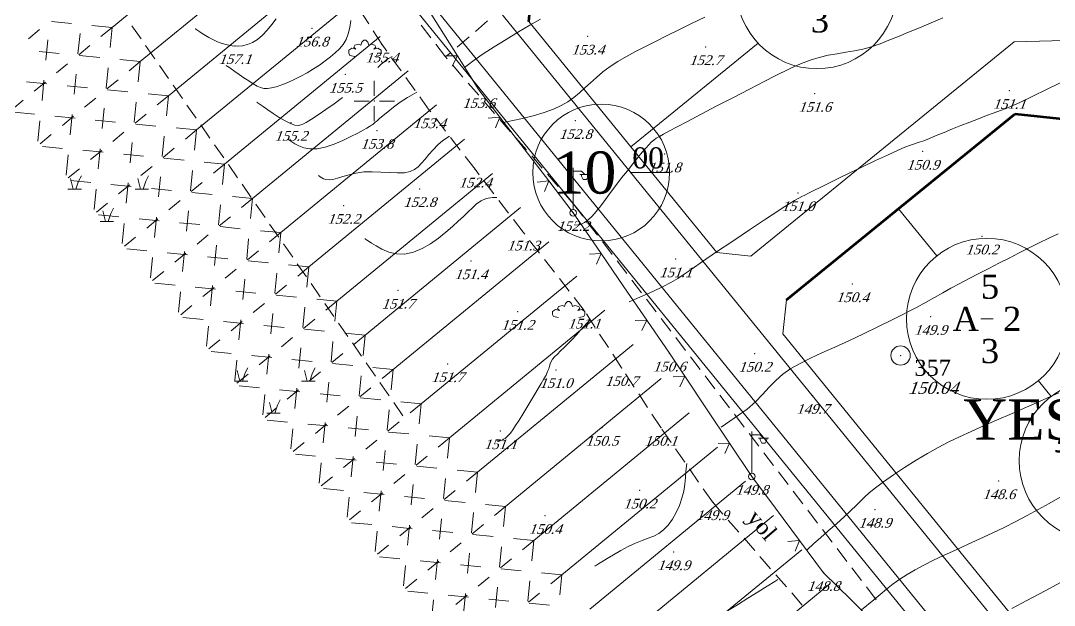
# Model space of a CAD drawing. Header units: millimetres. Extents: x 566284 to 574062, y 4517236 to 4521877.
# Drawn here: x 573543.6 to 573672, y 4518092.2 to 4518164.9 of the extents above; entities that cross this region are included whole.
import ezdxf

# ---------------------------------------------------------------- set-up
doc = ezdxf.new("R2010")
doc.units = ezdxf.units.MM
for name, color, linetype in [('ADAKENARI', 7, 'Continuous'), ('ADAOMURGA', 7, 'Continuous'), ('BPAFTA', 7, 'Continuous'), ('POL', 7, 'Continuous'), ('SINIR1000', 7, 'Continuous'), ('SM_DAIRE', 7, 'Continuous'), ('SM_YAPI', 7, 'Continuous'), ('SM_YGEN', 7, 'Continuous')]:
    doc.layers.add(name, color=color, linetype=linetype)
for name, color, linetype, lineweight in [('CiT', 18, 'Continuous', 0), ('EGRI_10M', 1, 'Continuous', 0), ('EGRI_1M', 18, 'Continuous', 0), ('EGRI_2M', 18, 'Continuous', 0), ('EGRI_5M', 1, 'Continuous', 0), ('EKNOK', 1, 'Continuous', 0), ('GRID', 18, 'Continuous', 0), ('KAD_HATTAM', 1, 'Continuous', 0), ('KAD_NOKTA', 1, 'Continuous', 0), ('KALDIRIM', 18, 'Continuous', 0), ('NADI', 18, 'Continuous', 0), ('NKOT', 1, 'Continuous', 0), ('NOKTA', 18, 'Continuous', 0), ('SEMBOL', 18, 'Continuous', 0), ('YOL', 18, 'Continuous', 0)]:
    doc.layers.add(name, color=color, linetype=linetype, lineweight=lineweight)
doc.styles.get("Standard").update_dxf_attribs({"font": 'TimesNewRoman.ttf'})

# ---------------------------------------------------------------- blocks, each defined once
blk = doc.blocks.new('6')
at = {"layer": 'SEMBOL', "lineweight": 0}
for p, q in [((0, 0.41), (0, 5.59)), ((0, 5.17), (1.03, 5.17)), ((1.03, 5.17), (1.45, 4.76)), ((1.03, 4.76), (0.83, 4.76)), ((0.83, 4.76), (1.45, 4.76)), ((1.03, 4.55), (1.03, 4.76)), ((1.24, 4.14), (1.03, 4.55)), ((1.66, 4.14), (1.24, 4.14)), ((1.45, 4.76), (2.07, 4.76)), ((1.86, 4.55), (1.66, 4.14)), ((2.07, 4.76), (1.86, 4.76)), ((1.86, 4.76), (1.86, 4.55))]:
    blk.add_line(p, q, dxfattribs=at)
blk.add_circle((0, 0), 0.414, dxfattribs=at)
blk = doc.blocks.new('70')
at = {"layer": 'POL', "lineweight": 0}
blk.add_circle((0, 0), 1.2, dxfattribs=at)
blk = doc.blocks.new('47')
at = {"layer": 'SEMBOL', "lineweight": 0}
for p, q in [((-4.33, 0.67), (-4.67, 2)), ((-4, 0.67), (-3.67, 1.67)), ((-3.67, 1.67), (-3.33, 2.33)), ((4, 0.67), (3.67, 2)), ((4.33, 0.67), (4.67, 1.67)), ((4.67, 1.67), (5, 2.33)), ((-5, 0.67), (-3.33, 0.67)), ((3.33, 0.67), (5, 0.67)), ((-0.33, -3.33), (-0.67, -2)), ((0, -3.33), (0.33, -2.33)), ((0.33, -2.33), (0.67, -1.67)), ((-1, -3.33), (0.67, -3.33))]:
    blk.add_line(p, q, dxfattribs=at)
blk = doc.blocks.new('56')
at = {"layer": 'SEMBOL', "lineweight": 0}
for p, q in [((-0.375, 1.25), (-0.125, 1.5)), ((-0.125, 1.5), (0.125, 1.5)), ((0.125, 1.5), (0.375, 1.25)), ((-2, 0.25), (-1.625, 0.5)), ((-2, -0.125), (-2, 0.25)), ((-1.625, 0.5), (-1.125, 0.375)), ((-1.375, 0.625), (-1.25, 0.875)), ((-1.125, 0.375), (-1.375, 0.625)), ((-1.25, 0.875), (-0.75, 1)), ((-0.75, 1), (-0.5, 0.875)), ((-0.5, 0.875), (-0.375, 1.25)), ((0.375, 1.25), (0.5, 0.875)), ((0.5, 0.875), (0.75, 1)), ((0.75, 1), (1.25, 0.875)), ((1.375, 0.625), (1.125, 0.375)), ((1.125, 0.375), (1.625, 0.5)), ((1.25, 0.875), (1.375, 0.625)), ((1.625, 0.5), (2, 0.25)), ((2, 0.25), (2, -0.125)), ((-1.875, -0.375), (-2, -0.125)), ((-1.25, -0.5), (-1.875, -0.375)), ((1.875, -0.375), (1.25, -0.5)), ((2, -0.125), (1.875, -0.375))]:
    blk.add_line(p, q, dxfattribs=at)
blk = doc.blocks.new('240')
at = {"layer": 'GRID', "lineweight": 0}
for p, q in [((0, 2.5), (0, 0.625)), ((-2.5, 0), (-0.625, 0)), ((0.625, 0), (2.5, 0)), ((0, -0.625), (0, -2.5))]:
    blk.add_line(p, q, dxfattribs=at)
blk.add_point((0, 0), dxfattribs=at)

msp = doc.modelspace()

# ---------------------------------------------------------------- linework, layer by layer
at = {"layer": 'ADAKENARI', "lineweight": 0}
for p, q in [((573663.91, 4518078.57, 33.38), (573559.96, 4518206.43, 49.4)), ((573606.73, 4518164.75, 27.9), (573630.07, 4518136.04, 46.65)), ((573667.01, 4518162.21, 156.12), (573754.39, 4518164.83, 153.93)), ((573634.29, 4518135.61, 27.9), (573667.01, 4518162.21, 156.12)), ((573630.07, 4518136.04, 46.65), (573634.29, 4518135.61, 27.9)), ((573638.71, 4518130.18, 46.65), (573638.27, 4518125.96, 27.9)), ((573638.27, 4518125.96, 27.9), (573676.7, 4518078.7, 44.09))]:
    msp.add_line(p, q, dxfattribs=at)
at = {"layer": 'ADAKENARI', "lineweight": 70}
for p, q in [((573606.73, 4518164.75, 27.9), (573607.17, 4518168.97, 156.43)), ((573638.71, 4518130.18, 101.57), (573667.11, 4518153.27, 162.69)), ((573667.11, 4518153.27, 101.57), (573674.15, 4518152.55, 162.69))]:
    msp.add_line(p, q, dxfattribs=at)
at = {"layer": 'ADAOMURGA', "lineweight": 0}
for p, q in [((573635.2, 4518162.05, 113.18), (573619.4, 4518149.17, 85.33)), ((573652.63, 4518141.49, 128.83), (573657.39, 4518135.64, 121.94)), ((573670.01, 4518120.12, 103.69), (573671.59, 4518118.17, 101.4))]:
    msp.add_line(p, q, dxfattribs=at)
at = {"layer": 'CiT', "lineweight": 0}
for p, q in [((573595.19, 4518164.74), (573592.53, 4518168.97)), ((573597.85, 4518160.5), (573595.19, 4518164.74)), ((573596.42, 4518160.49), (573597.85, 4518160.5)), ((573597.85, 4518160.5), (573597.21, 4518159.22)), ((573600.51, 4518156.27), (573597.85, 4518160.5)), ((573603.11, 4518152.88), (573600.51, 4518156.27)), ((573601.68, 4518152.74), (573603.11, 4518152.88)), ((573603.11, 4518152.88), (573602.6, 4518151.55)), ((573606.15, 4518148.92), (573603.11, 4518152.88)), ((573609.19, 4518144.95), (573606.15, 4518148.92)), ((573607.77, 4518144.8), (573609.19, 4518144.95)), ((573609.19, 4518144.95), (573608.68, 4518143.61)), ((573612.24, 4518140.98), (573609.19, 4518144.95)), ((573612.89, 4518140.04), (573612.24, 4518140.98)), ((573615.71, 4518135.91), (573612.89, 4518140.04)), ((573614.28, 4518135.84), (573615.71, 4518135.91)), ((573615.71, 4518135.91), (573615.13, 4518134.61)), ((573618.53, 4518131.79), (573615.71, 4518135.91)), ((573621.36, 4518127.66), (573618.53, 4518131.79)), ((573619.93, 4518127.59), (573621.36, 4518127.66)), ((573621.36, 4518127.66), (573620.77, 4518126.35)), ((573624.18, 4518123.53), (573621.36, 4518127.66)), ((573626.09, 4518120.68), (573624.18, 4518123.53)), ((573624.66, 4518120.62), (573626.09, 4518120.68)), ((573626.09, 4518120.68), (573625.49, 4518119.37)), ((573628.87, 4518116.52), (573626.09, 4518120.68)), ((573631.65, 4518112.36), (573628.87, 4518116.52)), ((573630.22, 4518112.31), (573631.65, 4518112.36)), ((573631.65, 4518112.36), (573631.05, 4518111.06)), ((573634.43, 4518108.21), (573631.65, 4518112.36)), ((573637.35, 4518104.29), (573634.43, 4518108.21)), ((573640.33, 4518100.28), (573637.35, 4518104.29)), ((573638.91, 4518100.15), (573640.33, 4518100.28)), ((573640.33, 4518100.28), (573639.8, 4518098.95)), ((573643.32, 4518096.27), (573640.33, 4518100.28)), ((573646.76, 4518092.89), (573643.32, 4518096.27)), ((573650.33, 4518089.38), (573646.76, 4518092.89))]:
    msp.add_line(p, q, dxfattribs=at)
for p in [(573600.51, 4518156.27, 153.56), (573600.51, 4518156.27, 153.56), (573612.24, 4518140.98, 152.17), (573612.24, 4518140.98, 152.17), (573624.18, 4518123.53, 150.63), (573624.18, 4518123.53, 150.63), (573634.43, 4518108.21, 149.74), (573634.43, 4518108.21, 149.74), (573643.32, 4518096.27, 148.75), (573643.32, 4518096.27, 148.75)]:
    msp.add_point(p, dxfattribs=at)
at = {"layer": 'EGRI_10M', "lineweight": 0, "elevation": 150}
for points in [[(573651.91, 4518127.71), (573652.09, 4518127.8), (573654.87, 4518129.23), (573656.05, 4518129.88), (573657.11, 4518130.47), (573658.12, 4518131.03), (573659.14, 4518131.6), (573660.23, 4518132.19), (573661.39, 4518132.8), (573662.59, 4518133.43), (573663.84, 4518134.07), (573665.1, 4518134.71), (573666.37, 4518135.36), (573667.63, 4518136), (573668.88, 4518136.63), (573670.1, 4518137.24), (573671.3, 4518137.82), (573672.46, 4518138.37)], [(573630.63, 4518114.34), (573633.85, 4518116.59), (573634.87, 4518117.5), (573635.75, 4518118.41), (573636.58, 4518119.31), (573637.4, 4518120.15), (573638.29, 4518120.94), (573639.28, 4518121.64), (573640.41, 4518122.28), (573641.69, 4518122.91), (573643.11, 4518123.57), (573644.71, 4518124.29), (573646.46, 4518125.09), (573648.3, 4518125.96), (573650.15, 4518126.85), (573651.91, 4518127.71)], [(573614.91, 4518097.08), (573614.92, 4518097.09), (573614.97, 4518097.12), (573615.11, 4518097.2), (573615.37, 4518097.37), (573615.81, 4518097.64), (573616.45, 4518098.03), (573617.25, 4518098.5), (573618.14, 4518099.01), (573619.06, 4518099.51), (573619.96, 4518099.94), (573620.79, 4518100.27), (573621.54, 4518100.54), (573622.23, 4518100.82), (573622.87, 4518101.14), (573623.47, 4518101.59), (573624.04, 4518102.18), (573624.57, 4518102.91), (573625.04, 4518103.74), (573625.43, 4518104.62), (573625.74, 4518105.52), (573625.96, 4518106.41), (573626.09, 4518107.26), (573626.18, 4518108.08), (573626.24, 4518108.85), (573626.29, 4518109.56), (573626.33, 4518109.82)]]:
    msp.add_lwpolyline(points, dxfattribs=at)
at = {"layer": 'EGRI_1M', "lineweight": 0}
for points, elevation in [([(573565.31, 4518163.85), (573565.32, 4518163.85), (573565.33, 4518163.84), (573565.38, 4518163.8), (573565.48, 4518163.73), (573565.64, 4518163.62), (573565.88, 4518163.46), (573566.18, 4518163.25), (573566.56, 4518163.01), (573567, 4518162.76), (573567.5, 4518162.5), (573568.05, 4518162.24), (573568.64, 4518162.02), (573569.26, 4518161.83), (573569.9, 4518161.71), (573570.54, 4518161.67), (573571.18, 4518161.72), (573571.81, 4518161.88), (573572.43, 4518162.15), (573573.04, 4518162.53), (573573.65, 4518163.04), (573574.25, 4518163.66), (573574.82, 4518164.36), (573575.35, 4518165.08)], 157), ([(573628.57, 4518165.28), (573626.92, 4518164.48), (573625.36, 4518163.72), (573623.9, 4518163), (573622.52, 4518162.32), (573621.21, 4518161.66), (573619.98, 4518161.04), (573618.84, 4518160.42), (573617.78, 4518159.79), (573616.81, 4518159.15), (573615.93, 4518158.49), (573615.13, 4518157.81), (573614.39, 4518157.14), (573613.68, 4518156.49), (573613, 4518155.87), (573612.31, 4518155.3), (573611.58, 4518154.78), (573610.76, 4518154.3), (573609.79, 4518153.85), (573608.63, 4518153.43), (573607.26, 4518153.03), (573605.74, 4518152.65), (573604.16, 4518152.31), (573603.41, 4518152.16)], 153), ([(573619.19, 4518129.93), (573622.12, 4518131.21), (573623.39, 4518131.81), (573624.38, 4518132.32), (573625.21, 4518132.8), (573626.03, 4518133.35), (573627.01, 4518134.03), (573628.31, 4518134.94), (573630.04, 4518136.12), (573632.05, 4518137.47), (573634.15, 4518138.87), (573636.12, 4518140.18), (573637.77, 4518141.26), (573638.19, 4518141.54), (573639.72, 4518142.51), (573640.24, 4518142.81), (573640.62, 4518143.01), (573640.99, 4518143.19), (573641.47, 4518143.43), (573642.1, 4518143.74), (573642.9, 4518144.14), (573643.91, 4518144.64), (573645.13, 4518145.24), (573646.59, 4518145.95), (573648.17, 4518146.71), (573649.76, 4518147.47), (573651.25, 4518148.16), (573652.5, 4518148.72), (573653.44, 4518149.12), (573654.13, 4518149.39), (573654.36, 4518149.46), (573655.19, 4518149.74), (573655.76, 4518149.94), (573656.48, 4518150.22), (573657.33, 4518150.57), (573658.29, 4518150.97), (573659.32, 4518151.4), (573660.39, 4518151.84), (573661.49, 4518152.26), (573662.56, 4518152.67), (573663.58, 4518153.05), (573664.51, 4518153.4), (573665.32, 4518153.7), (573666, 4518153.96), (573666.63, 4518154.22), (573667.34, 4518154.53), (573668.22, 4518154.94), (573669.4, 4518155.51), (573670.93, 4518156.26), (573672.69, 4518157.13)], 151), ([(573596.87, 4518150.51), (573596.04, 4518149.95), (573595.42, 4518149.41), (573594.85, 4518148.82), (573594.32, 4518148.22), (573593.84, 4518147.65), (573593.41, 4518147.14), (573593, 4518146.7), (573592.54, 4518146.35), (573591.99, 4518146.1), (573591.29, 4518145.96), (573590.43, 4518145.93), (573589.43, 4518145.97), (573588.36, 4518146.04), (573587.27, 4518146.08), (573586.22, 4518146.06), (573585.26, 4518145.92), (573584.4, 4518145.71), (573583.63, 4518145.48), (573582.96, 4518145.27), (573582.39, 4518145.12), (573581.92, 4518145.08), (573581.53, 4518145.12), (573581.23, 4518145.22), (573581, 4518145.34), (573580.83, 4518145.45), (573580.72, 4518145.52), (573580.66, 4518145.57), (573580.62, 4518145.6), (573580.61, 4518145.61), (573580.61, 4518145.61)], 153), ([(573602.84, 4518112.56), (573602.84, 4518112.56), (573602.85, 4518112.56), (573602.87, 4518112.57), (573602.92, 4518112.58), (573602.99, 4518112.6), (573603.1, 4518112.63), (573603.24, 4518112.68), (573603.4, 4518112.75), (573603.58, 4518112.84), (573603.77, 4518112.96), (573603.97, 4518113.11), (573604.18, 4518113.33), (573604.43, 4518113.62), (573604.73, 4518114.02), (573605.08, 4518114.55), (573605.51, 4518115.21), (573605.98, 4518115.98), (573606.48, 4518116.81), (573606.98, 4518117.64), (573607.46, 4518118.43), (573607.89, 4518119.15), (573608.27, 4518119.79), (573608.6, 4518120.34), (573608.86, 4518120.83), (573609.06, 4518121.25), (573609.19, 4518121.61), (573609.29, 4518121.93), (573609.38, 4518122.21), (573609.49, 4518122.49), (573609.67, 4518122.78), (573609.93, 4518123.09), (573610.27, 4518123.44), (573610.67, 4518123.82), (573611.12, 4518124.25), (573611.61, 4518124.73), (573612.12, 4518125.26), (573612.63, 4518125.81), (573613.12, 4518126.36), (573613.57, 4518126.86), (573613.95, 4518127.27), (573614.27, 4518127.59), (573614.38, 4518127.68)], 151), ([(573641.31, 4518099.13), (573642.12, 4518099.89), (573642.95, 4518100.62), (573643.91, 4518101.46), (573644.92, 4518102.35), (573645.88, 4518103.22), (573646.72, 4518103.99), (573647.37, 4518104.62), (573647.9, 4518105.15), (573648.41, 4518105.65), (573649, 4518106.18), (573649.77, 4518106.8), (573650.79, 4518107.56), (573652.02, 4518108.42), (573653.38, 4518109.33), (573654.81, 4518110.24), (573656.22, 4518111.09), (573657.56, 4518111.84), (573658.88, 4518112.52), (573660.22, 4518113.16), (573661.64, 4518113.81), (573663.2, 4518114.5), (573664.82, 4518115.21), (573666.73, 4518116.05), (573668.51, 4518116.83), (573670.14, 4518117.55), (573671.51, 4518118.16), (573672.55, 4518118.63)], 149), ([(573628.38, 4518088.88), (573628.38, 4518088.88), (573628.39, 4518088.89), (573628.41, 4518088.93), (573628.45, 4518089), (573628.51, 4518089.11), (573628.6, 4518089.27), (573628.78, 4518089.51), (573629.1, 4518089.84), (573629.61, 4518090.27), (573630.37, 4518090.83), (573631.4, 4518091.52), (573632.62, 4518092.29), (573633.92, 4518093.09), (573635.2, 4518093.88), (573636.34, 4518094.59), (573637.26, 4518095.19), (573637.63, 4518095.44)], 149), ([(573666.71, 4518091.81), (573668.58, 4518092.82), (573670.83, 4518094.02), (573673.21, 4518095.29)], 147)]:
    msp.add_lwpolyline(points, dxfattribs=dict(at, elevation=elevation))
at = {"layer": 'EGRI_2M', "lineweight": 0}
for points, elevation in [([(573569.14, 4518159.29), (573569.14, 4518159.29), (573569.18, 4518159.26), (573569.27, 4518159.19), (573569.46, 4518159.06), (573569.76, 4518158.85), (573570.2, 4518158.54), (573570.75, 4518158.16), (573571.34, 4518157.76), (573571.94, 4518157.36), (573572.5, 4518157.01), (573572.98, 4518156.73), (573573.4, 4518156.54), (573573.82, 4518156.44), (573574.26, 4518156.42), (573574.76, 4518156.49), (573575.37, 4518156.64), (573576.06, 4518156.88), (573576.81, 4518157.18), (573577.6, 4518157.53), (573578.4, 4518157.94), (573579.19, 4518158.38), (573579.97, 4518158.85), (573580.72, 4518159.34), (573581.43, 4518159.85), (573582.08, 4518160.35), (573582.68, 4518160.85), (573583.21, 4518161.36), (573583.66, 4518161.91), (573584.03, 4518162.53), (573584.31, 4518163.23), (573584.5, 4518164.02), (573584.62, 4518164.88)], 156), ([(573608.18, 4518165.05), (573606.87, 4518164.3), (573605.43, 4518163.45), (573603.92, 4518162.53), (573602.43, 4518161.61), (573601.07, 4518160.73), (573599.92, 4518159.95), (573599.07, 4518159.3), (573598.73, 4518159.02)], 154), ([(573612.36, 4518139.5), (573612.89, 4518139.45), (573613.26, 4518139.55), (573613.66, 4518139.77), (573614.1, 4518140.1), (573614.58, 4518140.56), (573615.09, 4518141.15), (573615.65, 4518141.85), (573616.25, 4518142.64), (573616.88, 4518143.49), (573617.55, 4518144.39), (573618.25, 4518145.31), (573618.96, 4518146.21), (573619.64, 4518147.07), (573620.27, 4518147.85), (573620.82, 4518148.51), (573621.26, 4518149.03), (573621.62, 4518149.43), (573621.93, 4518149.75), (573622.23, 4518150.01), (573622.56, 4518150.24), (573622.95, 4518150.48), (573623.47, 4518150.77), (573624.18, 4518151.15), (573625.14, 4518151.66), (573626.44, 4518152.33), (573626.98, 4518152.62), (573630.01, 4518154.21), (573632.06, 4518155.28), (573634.11, 4518156.35), (573636.03, 4518157.34), (573637.24, 4518157.95), (573639.18, 4518158.89), (573640.48, 4518159.47), (573641.67, 4518159.93), (573642.8, 4518160.29), (573643.91, 4518160.55), (573645.01, 4518160.75), (573646.09, 4518160.92), (573647.16, 4518161.1), (573648.22, 4518161.33), (573649.27, 4518161.62), (573650.34, 4518161.98), (573651.44, 4518162.41), (573652.62, 4518162.89), (573653.88, 4518163.41), (573655.26, 4518163.97), (573656.7, 4518164.57), (573658.15, 4518165.21)], 152), ([(573592.82, 4518155.97), (573591.67, 4518155.32), (573590.76, 4518154.72), (573589.94, 4518154.11), (573589.21, 4518153.54), (573588.62, 4518153.05), (573588.19, 4518152.69), (573587.88, 4518152.42), (573587.66, 4518152.23), (573587.49, 4518152.09), (573587.34, 4518151.97), (573587.18, 4518151.85), (573586.95, 4518151.7), (573586.62, 4518151.5), (573586.16, 4518151.24), (573585.5, 4518150.89), (573584.64, 4518150.45), (573583.63, 4518149.97), (573582.55, 4518149.51), (573581.45, 4518149.15), (573580.43, 4518148.93), (573579.53, 4518148.91), (573578.77, 4518149.05), (573578.15, 4518149.29), (573577.66, 4518149.56), (573577.29, 4518149.81), (573577.04, 4518149.98), (573576.89, 4518150.09), (573576.82, 4518150.15), (573576.79, 4518150.17), (573576.78, 4518150.17)], 154), ([(573586.38, 4518137.75), (573586.39, 4518137.74), (573586.43, 4518137.71), (573586.56, 4518137.64), (573586.79, 4518137.48), (573587.18, 4518137.23), (573587.76, 4518136.87), (573588.49, 4518136.47), (573589.35, 4518136.11), (573590.31, 4518135.87), (573591.34, 4518135.84), (573592.4, 4518136.08), (573593.47, 4518136.53), (573594.51, 4518137.14), (573595.5, 4518137.85), (573596.42, 4518138.57), (573597.23, 4518139.27), (573597.95, 4518139.93), (573598.6, 4518140.54), (573599.18, 4518141.1), (573599.72, 4518141.62), (573600.24, 4518142.09), (573600.79, 4518142.48), (573601.43, 4518142.75), (573602.22, 4518142.89), (573602.77, 4518142.87)], 152), ([(573648.02, 4518091.65), (573649.56, 4518092.89), (573650.36, 4518093.57), (573651.15, 4518094.24), (573651.96, 4518094.88), (573652.8, 4518095.48), (573653.71, 4518096.06), (573654.69, 4518096.63), (573655.78, 4518097.21), (573656.98, 4518097.81), (573658.3, 4518098.43), (573659.73, 4518099.09), (573661.22, 4518099.77), (573662.74, 4518100.46), (573664.26, 4518101.18), (573665.74, 4518101.9), (573667.19, 4518102.63), (573668.6, 4518103.37), (573669.99, 4518104.12), (573671.35, 4518104.88), (573672.7, 4518105.65)], 148)]:
    msp.add_lwpolyline(points, dxfattribs=dict(at, elevation=elevation))
at = {"layer": 'EGRI_5M', "lineweight": 0, "elevation": 155}
for points in [[(573589.74, 4518160.4), (573589.31, 4518160.17), (573589.05, 4518159.98), (573588.75, 4518159.74), (573588.4, 4518159.44), (573587.99, 4518159.05)], [(573583.59, 4518155.29), (573582.55, 4518154.53), (573581.52, 4518153.81), (573580.57, 4518153.16), (573579.74, 4518152.62), (573579.09, 4518152.21), (573578.57, 4518151.95), (573578.11, 4518151.83), (573577.65, 4518151.87), (573577.11, 4518152.06), (573576.45, 4518152.4), (573575.72, 4518152.84), (573574.98, 4518153.32), (573574.3, 4518153.79), (573573.75, 4518154.17), (573573.36, 4518154.45), (573573.13, 4518154.61), (573573.01, 4518154.69), (573572.97, 4518154.72), (573572.96, 4518154.73)]]:
    msp.add_lwpolyline(points, dxfattribs=at)
at = {"layer": 'EKNOK', "lineweight": 0}
for p in [(573579.8, 4518163.9, 156.84), (573570.24, 4518161.72, 157.09), (573588.47, 4518161.92, 155.36), (573583.94, 4518158.17, 155.47), (573594.37, 4518153.75, 153.39), (573577.19, 4518152.19, 155.23), (573587.87, 4518151.2, 153.81), (573600.06, 4518146.38, 152.38), (573593.18, 4518143.96, 152.79), (573583.74, 4518141.87, 152.18), (573606.04, 4518138.56, 151.27), (573599.53, 4518134.99, 151.43), (573590.49, 4518131.34, 151.72), (573605.32, 4518128.71, 151.19), (573613.59, 4518128.86, 151.05), (573596.64, 4518122.21, 151.66), (573610.08, 4518121.47, 150.96), (573618.24, 4518121.72, 150.7), (573615.81, 4518114.3, 150.51), (573623.12, 4518114.3, 150.12), (573603.2, 4518113.87, 151.07), (573620.5, 4518106.5, 150.22), (573629.52, 4518105.06, 149.87), (573608.75, 4518103.35, 150.37), (573624.71, 4518098.84, 149.92)]:
    msp.add_point(p, dxfattribs=at)
at = {"layer": 'KAD_HATTAM', "lineweight": 0}
for p, q in [((573557.43, 4518164.23), (573558.57, 4518162.58)), ((573594.56, 4518162.72), (573593.34, 4518164.3)), ((573601.61, 4518164.82), (573600.09, 4518163.52)), ((573599.33, 4518162.86), (573597.81, 4518161.56)), ((573559.14, 4518161.76), (573560.28, 4518160.12)), ((573596.38, 4518160.34), (573595.17, 4518161.92)), ((573597.05, 4518160.91), (573596.38, 4518160.34)), ((573596.58, 4518160.11), (573596.38, 4518160.34)), ((573560.85, 4518159.3), (573561.99, 4518157.66)), ((573598.55, 4518157.85), (573597.23, 4518159.36)), ((573562.56, 4518156.83), (573563.7, 4518155.19)), ((573600.51, 4518155.59), (573599.2, 4518157.1)), ((573564.27, 4518154.37), (573565.42, 4518152.73)), ((573602.48, 4518153.33), (573601.17, 4518154.83)), ((573565.99, 4518151.91), (573567.13, 4518150.26)), ((573604.45, 4518151.06), (573603.14, 4518152.57)), ((573606.42, 4518148.8), (573605.11, 4518150.31)), ((573567.7, 4518149.44), (573568.84, 4518147.8)), ((573608.39, 4518146.54), (573607.08, 4518148.05)), ((573569.41, 4518146.98), (573570.55, 4518145.34)), ((573610.36, 4518144.27), (573609.05, 4518145.78)), ((573571.12, 4518144.52), (573572.26, 4518142.87)), ((573612.33, 4518142.01), (573611.02, 4518143.52)), ((573572.83, 4518142.05), (573573.97, 4518140.41)), ((573613.43, 4518140.58), (573612.33, 4518142.01)), ((573615.25, 4518138.19), (573614.03, 4518139.78)), ((573574.54, 4518139.59), (573575.69, 4518137.95)), ((573617.07, 4518135.81), (573615.86, 4518137.4)), ((573576.26, 4518137.12), (573577.4, 4518135.48)), ((573577.97, 4518134.66), (573579.11, 4518133.02)), ((573618.89, 4518133.43), (573617.68, 4518135.01)), ((573579.68, 4518132.2), (573580.82, 4518130.55)), ((573620.71, 4518131.04), (573619.5, 4518132.63)), ((573581.39, 4518129.73), (573582.53, 4518128.09)), ((573622.54, 4518128.66), (573621.32, 4518130.25)), ((573583.1, 4518127.27), (573584.24, 4518125.63)), ((573624.36, 4518126.28), (573623.14, 4518127.86)), ((573584.81, 4518124.81), (573585.96, 4518123.16)), ((573626.18, 4518123.89), (573624.97, 4518125.48)), ((573628, 4518121.51), (573626.79, 4518123.1)), ((573586.53, 4518122.34), (573587.67, 4518120.7)), ((573629.82, 4518119.12), (573628.61, 4518120.71)), ((573588.24, 4518119.88), (573589.38, 4518118.24)), ((573631.65, 4518116.74), (573630.43, 4518118.33)), ((573589.95, 4518117.41), (573591.09, 4518115.77)), ((573633.47, 4518114.36), (573632.25, 4518115.95)), ((573635.29, 4518111.97), (573634.08, 4518113.56)), ((573637.11, 4518109.59), (573635.9, 4518111.18)), ((573638.93, 4518107.21), (573637.72, 4518108.8)), ((573640.76, 4518104.82), (573639.54, 4518106.41)), ((573642.58, 4518102.44), (573641.36, 4518104.03)), ((573644.4, 4518100.06), (573643.19, 4518101.65)), ((573646.22, 4518097.67), (573645.01, 4518099.26)), ((573648.04, 4518095.29), (573646.83, 4518096.88)), ((573649.87, 4518092.91), (573648.65, 4518094.5))]:
    msp.add_line(p, q, dxfattribs=at)
at = {"layer": 'KAD_NOKTA', "lineweight": 0}
msp.add_point((573596.38, 4518160.34), dxfattribs=at)
at = {"layer": 'KALDIRIM', "lineweight": 0}
for p, q in [((573666.47, 4518078.6, 33.23), (573561.51, 4518207.69, 49.4)), ((573595.18, 4518175.78, 27.9), (573671.11, 4518082.4, 46.65))]:
    msp.add_line(p, q, dxfattribs=at)
at = {"layer": 'NOKTA', "lineweight": 0}
for p in [(573614.05, 4518162.91, 153.4), (573628.68, 4518161.59, 152.68), (573600.5, 4518156.27, 153.57), (573642.23, 4518155.78, 151.59), (573666.39, 4518156.15, 151.11), (573612.51, 4518152.42, 152.82), (573623.58, 4518148.28, 151.79), (573655.65, 4518148.6, 150.91), (573640.15, 4518143.46, 151.03), (573612.24, 4518140.98, 152.18), (573663, 4518138.07, 150.22), (573624.97, 4518135.23, 151.12), (573646.91, 4518132.14, 150.43), (573656.61, 4518128.08, 149.88), (573624.17, 4518123.53, 150.64), (573634.79, 4518123.5, 150.21), (573641.98, 4518118.26, 149.71), (573634.42, 4518108.2, 149.76), (573665.09, 4518107.66, 148.59), (573649.7, 4518104.12, 148.88), (573643.32, 4518096.26, 148.76)]:
    msp.add_point(p, dxfattribs=at)
at = {"layer": 'POL', "lineweight": 0}
msp.add_point((573652.89, 4518123.25, 150.04), dxfattribs=at)
at = {"layer": 'SINIR1000', "lineweight": 0}
for p, q in [((573554.97, 4518164.02), (573574.3, 4518179.89)), ((573558.47, 4518159.77), (573577.79, 4518175.64)), ((573561.96, 4518155.52), (573581.28, 4518171.39)), ((573565.45, 4518151.27), (573584.77, 4518167.13)), ((573549.95, 4518164.52), (573547.44, 4518164.76)), ((573554.97, 4518164.02), (573552.46, 4518164.27)), ((573545.96, 4518163.74), (573544.58, 4518162.61)), ((573550.99, 4518163.25), (573550.74, 4518160.73)), ((573554.97, 4518164.02), (573553.59, 4518162.89)), ((573554.97, 4518164.02), (573554.73, 4518161.51)), ((573568.94, 4518147.02), (573588.26, 4518162.88)), ((573547.01, 4518162.47), (573546.76, 4518159.96)), ((573552.21, 4518161.76), (573550.83, 4518160.62)), ((573548.41, 4518160.76), (573545.9, 4518161.01)), ((573553.44, 4518160.26), (573550.93, 4518160.51)), ((573549.45, 4518159.49), (573548.07, 4518158.36)), ((573558.47, 4518159.77), (573555.95, 4518160.02)), ((573558.47, 4518159.77), (573557.09, 4518158.64)), ((573558.47, 4518159.77), (573558.22, 4518157.26)), ((573550.5, 4518158.22), (573550.25, 4518155.71)), ((573554.48, 4518159), (573554.23, 4518156.48)), ((573572.43, 4518142.77), (573591.75, 4518158.63)), ((573546.88, 4518157), (573544.36, 4518157.25)), ((573546.69, 4518157.22), (573545.31, 4518156.09)), ((573546.51, 4518157.44), (573546.27, 4518154.93)), ((573551.9, 4518156.51), (573549.39, 4518156.75)), ((573555.71, 4518157.5), (573554.33, 4518156.37)), ((573552.94, 4518155.24), (573551.56, 4518154.1)), ((573556.93, 4518156.01), (573554.42, 4518156.26)), ((573561.96, 4518155.52), (573559.44, 4518155.77)), ((573561.96, 4518155.52), (573560.58, 4518154.39)), ((573561.96, 4518155.52), (573561.71, 4518153.01)), ((573543.93, 4518154.96), (573542.55, 4518153.82)), ((573553.99, 4518153.97), (573553.74, 4518151.46)), ((573557.97, 4518154.74), (573557.72, 4518152.23)), ((573575.92, 4518138.52), (573595.24, 4518154.38)), ((573545.34, 4518153.24), (573542.83, 4518153.49)), ((573550.37, 4518152.75), (573547.85, 4518153)), ((573550.18, 4518152.97), (573548.8, 4518151.84)), ((573550, 4518153.19), (573549.76, 4518150.68)), ((573559.2, 4518153.25), (573557.82, 4518152.12)), ((573546.02, 4518152.42), (573545.77, 4518149.9)), ((573555.39, 4518152.26), (573552.88, 4518152.5)), ((573560.42, 4518151.76), (573557.91, 4518152.01)), ((573565.45, 4518151.27), (573562.93, 4518151.52)), ((573547.42, 4518150.71), (573546.04, 4518149.57)), ((573556.44, 4518150.99), (573555.06, 4518149.85)), ((573561.46, 4518150.49), (573561.21, 4518147.98)), ((573565.45, 4518151.27), (573564.07, 4518150.14)), ((573565.45, 4518151.27), (573565.2, 4518148.76)), ((573579.41, 4518134.27), (573598.73, 4518150.13)), ((573548.83, 4518148.99), (573546.32, 4518149.24)), ((573553.86, 4518148.5), (573551.34, 4518148.75)), ((573553.49, 4518148.94), (573553.25, 4518146.43)), ((573557.48, 4518149.72), (573557.23, 4518147.2)), ((573562.69, 4518149), (573561.31, 4518147.87)), ((573549.51, 4518148.17), (573549.26, 4518145.65)), ((573553.68, 4518148.72), (573552.29, 4518147.59)), ((573558.88, 4518148.01), (573556.37, 4518148.25)), ((573563.91, 4518147.51), (573561.4, 4518147.76)), ((573550.91, 4518146.45), (573549.53, 4518145.32)), ((573559.93, 4518146.74), (573558.55, 4518145.6)), ((573564.95, 4518146.24), (573564.71, 4518143.73)), ((573568.94, 4518147.02), (573566.42, 4518147.27)), ((573568.94, 4518147.02), (573567.56, 4518145.89)), ((573568.94, 4518147.02), (573568.69, 4518144.51)), ((573552.32, 4518144.74), (573549.81, 4518144.99)), ((573560.97, 4518145.47), (573560.72, 4518142.95)), ((573582.9, 4518130.02), (573602.22, 4518145.88)), ((573553, 4518143.92), (573552.75, 4518141.4)), ((573557.35, 4518144.25), (573554.83, 4518144.5)), ((573557.17, 4518144.47), (573555.79, 4518143.34)), ((573556.98, 4518144.69), (573556.74, 4518142.18)), ((573562.37, 4518143.76), (573559.86, 4518144)), ((573566.18, 4518144.75), (573564.8, 4518143.62)), ((573563.42, 4518142.49), (573562.04, 4518141.35)), ((573567.4, 4518143.26), (573564.89, 4518143.51)), ((573572.43, 4518142.77), (573569.91, 4518143.02)), ((573572.43, 4518142.77), (573571.05, 4518141.64)), ((573572.43, 4518142.77), (573572.18, 4518140.26)), ((573554.41, 4518142.2), (573553.03, 4518141.07)), ((573564.46, 4518141.22), (573564.21, 4518138.7)), ((573568.44, 4518141.99), (573568.2, 4518139.48)), ((573586.39, 4518125.77), (573605.71, 4518141.63)), ((573555.81, 4518140.49), (573553.3, 4518140.74)), ((573560.84, 4518140), (573558.32, 4518140.25)), ((573560.66, 4518140.22), (573559.28, 4518139.09)), ((573560.47, 4518140.44), (573560.23, 4518137.93)), ((573569.67, 4518140.5), (573568.29, 4518139.37)), ((573556.49, 4518139.66), (573556.24, 4518137.15)), ((573565.86, 4518139.51), (573563.35, 4518139.75)), ((573570.89, 4518139.01), (573568.38, 4518139.26)), ((573575.92, 4518138.52), (573573.4, 4518138.76)), ((573575.92, 4518138.52), (573574.54, 4518137.38)), ((573575.92, 4518138.52), (573575.67, 4518136)), ((573557.9, 4518137.95), (573556.52, 4518136.82)), ((573566.91, 4518138.24), (573565.53, 4518137.1)), ((573571.93, 4518137.74), (573571.69, 4518135.23)), ((573589.88, 4518121.52), (573609.2, 4518137.38)), ((573559.3, 4518136.24), (573556.79, 4518136.49)), ((573564.33, 4518135.75), (573561.81, 4518136)), ((573564.15, 4518135.97), (573562.77, 4518134.84)), ((573563.96, 4518136.19), (573563.72, 4518133.68)), ((573567.95, 4518136.97), (573567.7, 4518134.45)), ((573573.16, 4518136.25), (573571.78, 4518135.12)), ((573559.98, 4518135.41), (573559.73, 4518132.9)), ((573569.35, 4518135.25), (573566.84, 4518135.5)), ((573574.38, 4518134.76), (573571.87, 4518135.01)), ((573561.39, 4518133.7), (573560.01, 4518132.57)), ((573570.4, 4518133.98), (573569.02, 4518132.85)), ((573575.42, 4518133.49), (573575.18, 4518130.98)), ((573579.41, 4518134.27), (573576.89, 4518134.51)), ((573579.41, 4518134.27), (573578.03, 4518133.13)), ((573579.41, 4518134.27), (573579.16, 4518131.75)), ((573562.79, 4518131.99), (573560.28, 4518132.24)), ((573571.44, 4518132.72), (573571.19, 4518130.2)), ((573593.37, 4518117.26), (573612.69, 4518133.13)), ((573563.47, 4518131.16), (573563.22, 4518128.65)), ((573567.82, 4518131.5), (573565.3, 4518131.74)), ((573567.64, 4518131.72), (573566.26, 4518130.59)), ((573567.45, 4518131.94), (573567.21, 4518129.43)), ((573572.84, 4518131), (573570.33, 4518131.25)), ((573576.65, 4518132), (573575.27, 4518130.87)), ((573573.89, 4518129.73), (573572.51, 4518128.6)), ((573577.87, 4518130.51), (573575.36, 4518130.76)), ((573582.9, 4518130.02), (573580.38, 4518130.26)), ((573582.9, 4518130.02), (573581.52, 4518128.88)), ((573582.9, 4518130.02), (573582.65, 4518127.5)), ((573564.88, 4518129.45), (573563.5, 4518128.32)), ((573574.93, 4518128.46), (573574.68, 4518125.95)), ((573578.91, 4518129.24), (573578.67, 4518126.73)), ((573596.86, 4518113.01), (573616.18, 4518128.88)), ((573566.28, 4518127.74), (573563.77, 4518127.99)), ((573571.31, 4518127.25), (573568.79, 4518127.49)), ((573571.13, 4518127.47), (573569.75, 4518126.33)), ((573570.95, 4518127.69), (573570.7, 4518125.18)), ((573576.33, 4518126.75), (573573.82, 4518127)), ((573580.14, 4518127.75), (573578.76, 4518126.62)), ((573566.96, 4518126.91), (573566.71, 4518124.4)), ((573581.36, 4518126.26), (573578.85, 4518126.51)), ((573586.39, 4518125.77), (573583.87, 4518126.01)), ((573586.39, 4518125.77), (573585.01, 4518124.63)), ((573586.39, 4518125.77), (573586.14, 4518123.25)), ((573568.37, 4518125.2), (573566.99, 4518124.07)), ((573577.38, 4518125.48), (573576, 4518124.35)), ((573582.4, 4518124.99), (573582.16, 4518122.48)), ((573600.35, 4518108.76), (573619.67, 4518124.63)), ((573569.77, 4518123.49), (573567.26, 4518123.74)), ((573574.8, 4518123), (573572.28, 4518123.24)), ((573574.62, 4518123.22), (573573.24, 4518122.08)), ((573574.44, 4518123.44), (573574.19, 4518120.92)), ((573578.42, 4518124.21), (573578.17, 4518121.7)), ((573583.63, 4518123.5), (573582.25, 4518122.37)), ((573570.45, 4518122.66), (573570.2, 4518120.15)), ((573579.82, 4518122.5), (573577.31, 4518122.75)), ((573584.85, 4518122.01), (573582.34, 4518122.26)), ((573571.86, 4518120.95), (573570.48, 4518119.82)), ((573580.87, 4518121.23), (573579.49, 4518120.1)), ((573585.89, 4518120.74), (573585.65, 4518118.23)), ((573589.88, 4518121.52), (573587.36, 4518121.76)), ((573589.88, 4518121.52), (573588.5, 4518120.38)), ((573589.88, 4518121.52), (573589.63, 4518119)), ((573573.26, 4518119.24), (573570.75, 4518119.49)), ((573581.91, 4518119.96), (573581.66, 4518117.45)), ((573587.12, 4518119.25), (573585.74, 4518118.12)), ((573603.84, 4518104.51), (573623.16, 4518120.38)), ((573573.94, 4518118.41), (573573.69, 4518115.9)), ((573578.29, 4518118.75), (573575.77, 4518118.99)), ((573578.11, 4518118.97), (573576.73, 4518117.83)), ((573577.93, 4518119.19), (573577.68, 4518116.67)), ((573583.31, 4518118.25), (573580.8, 4518118.5)), ((573588.34, 4518117.76), (573585.83, 4518118.01)), ((573575.35, 4518116.7), (573573.97, 4518115.57)), ((573584.36, 4518116.98), (573582.98, 4518115.85)), ((573593.37, 4518117.26), (573590.85, 4518117.51)), ((573593.37, 4518117.26), (573591.99, 4518116.13)), ((573593.37, 4518117.26), (573593.12, 4518114.75)), ((573585.4, 4518115.71), (573585.15, 4518113.2)), ((573589.38, 4518116.49), (573589.14, 4518113.98)), ((573607.33, 4518100.26), (573626.65, 4518116.13)), ((573576.75, 4518114.99), (573574.24, 4518115.24)), ((573577.43, 4518114.16), (573577.18, 4518111.65)), ((573581.78, 4518114.5), (573579.27, 4518114.74)), ((573581.6, 4518114.72), (573580.22, 4518113.58)), ((573581.42, 4518114.94), (573581.17, 4518112.42)), ((573586.81, 4518114), (573584.29, 4518114.25)), ((573590.61, 4518115), (573589.23, 4518113.86)), ((573591.83, 4518113.51), (573589.32, 4518113.75)), ((573596.86, 4518113.01), (573594.34, 4518113.26)), ((573596.86, 4518113.01), (573595.48, 4518111.88)), ((573596.86, 4518113.01), (573596.61, 4518110.5)), ((573578.84, 4518112.45), (573577.46, 4518111.32)), ((573587.85, 4518112.73), (573586.47, 4518111.6)), ((573592.87, 4518112.24), (573592.63, 4518109.72)), ((573610.82, 4518096.01), (573630.14, 4518111.88)), ((573580.24, 4518110.74), (573577.73, 4518110.99)), ((573585.27, 4518110.24), (573582.76, 4518110.49)), ((573585.09, 4518110.47), (573583.71, 4518109.33)), ((573584.91, 4518110.69), (573584.66, 4518108.17)), ((573588.89, 4518111.46), (573588.64, 4518108.95)), ((573594.1, 4518110.75), (573592.72, 4518109.61)), ((573580.92, 4518109.91), (573580.68, 4518107.4)), ((573590.3, 4518109.75), (573587.78, 4518110)), ((573595.32, 4518109.26), (573592.81, 4518109.5)), ((573600.35, 4518108.76), (573597.84, 4518109.01)), ((573582.33, 4518108.2), (573580.95, 4518107.07)), ((573591.34, 4518108.48), (573589.96, 4518107.35)), ((573596.36, 4518107.99), (573596.12, 4518105.47)), ((573600.35, 4518108.76), (573598.97, 4518107.63)), ((573600.35, 4518108.76), (573600.1, 4518106.25)), ((573583.73, 4518106.49), (573581.22, 4518106.73)), ((573588.4, 4518106.44), (573588.15, 4518103.92)), ((573592.38, 4518107.21), (573592.13, 4518104.7)), ((573597.59, 4518106.5), (573596.21, 4518105.36)), ((573614.31, 4518091.76), (573633.63, 4518107.63)), ((573584.41, 4518105.66), (573584.17, 4518103.15)), ((573588.76, 4518105.99), (573586.25, 4518106.24)), ((573588.58, 4518106.21), (573587.2, 4518105.08)), ((573593.79, 4518105.5), (573591.27, 4518105.75)), ((573598.81, 4518105.01), (573596.3, 4518105.25)), ((573585.82, 4518103.95), (573584.44, 4518102.82)), ((573594.83, 4518104.23), (573593.45, 4518103.1)), ((573603.84, 4518104.51), (573601.33, 4518104.76)), ((573603.84, 4518104.51), (573602.46, 4518103.38)), ((573603.84, 4518104.51), (573603.59, 4518102)), ((573595.87, 4518102.96), (573595.62, 4518100.45)), ((573599.85, 4518103.74), (573599.61, 4518101.22)), ((573617.8, 4518087.51), (573637.12, 4518103.37)), ((573587.22, 4518102.24), (573584.71, 4518102.48)), ((573587.9, 4518101.41), (573587.66, 4518098.9)), ((573592.25, 4518101.74), (573589.74, 4518101.99)), ((573592.07, 4518101.96), (573590.69, 4518100.83)), ((573591.89, 4518102.18), (573591.64, 4518099.67)), ((573597.28, 4518101.25), (573594.76, 4518101.5)), ((573601.08, 4518102.25), (573599.7, 4518101.11)), ((573598.32, 4518099.98), (573596.94, 4518098.85)), ((573602.3, 4518100.76), (573599.79, 4518101)), ((573607.33, 4518100.26), (573604.82, 4518100.51)), ((573607.33, 4518100.26), (573605.95, 4518099.13)), ((573607.33, 4518100.26), (573607.08, 4518097.75)), ((573589.31, 4518099.7), (573587.93, 4518098.56)), ((573599.36, 4518098.71), (573599.11, 4518096.2)), ((573603.35, 4518099.49), (573603.1, 4518096.97)), ((573621.29, 4518083.26), (573640.61, 4518099.12)), ((573590.71, 4518097.99), (573588.2, 4518098.23)), ((573595.74, 4518097.49), (573593.23, 4518097.74)), ((573595.56, 4518097.71), (573594.18, 4518096.58)), ((573595.38, 4518097.93), (573595.13, 4518095.42)), ((573604.57, 4518098), (573603.19, 4518096.86)), ((573591.39, 4518097.16), (573591.15, 4518094.64)), ((573600.77, 4518097), (573598.25, 4518097.25)), ((573605.79, 4518096.51), (573603.28, 4518096.75)), ((573610.82, 4518096.01), (573608.31, 4518096.26)), ((573592.8, 4518095.45), (573591.42, 4518094.31)), ((573601.81, 4518095.73), (573600.43, 4518094.6)), ((573606.84, 4518095.24), (573606.59, 4518092.72)), ((573610.82, 4518096.01), (573609.44, 4518094.88)), ((573610.82, 4518096.01), (573610.57, 4518093.5)), ((573624.78, 4518079.01), (573644.1, 4518094.87)), ((573594.2, 4518093.74), (573591.69, 4518093.98)), ((573598.87, 4518093.68), (573598.62, 4518091.17)), ((573602.85, 4518094.46), (573602.6, 4518091.95)), ((573608.06, 4518093.74), (573606.68, 4518092.61)), ((573594.88, 4518092.91), (573594.64, 4518090.39)), ((573599.23, 4518093.24), (573596.72, 4518093.49)), ((573599.05, 4518093.46), (573597.67, 4518092.33)), ((573604.26, 4518092.75), (573601.74, 4518092.99)), ((573609.28, 4518092.25), (573606.77, 4518092.5))]:
    msp.add_line(p, q, dxfattribs=at)
at = {"layer": 'SM_DAIRE', "lineweight": 0}
for centre, radius in [((573642.49, 4518168.89), 10), ((573615.71, 4518145.98), 8.5), ((573663.62, 4518127.81), 10), ((573677.62, 4518110.19), 10)]:
    msp.add_circle(centre, radius, dxfattribs=at)
at = {"layer": 'SM_YAPI', "lineweight": 0}
msp.add_line((573662.87, 4518127.81), (573664.37, 4518127.81), dxfattribs=at)
at = {"layer": 'SM_YGEN', "lineweight": 0}
msp.add_line((573619.31, 4518145.98), (573624.34, 4518145.98), dxfattribs=at)
at = {"layer": 'YOL', "lineweight": 0}
for p, q in [((573586.86, 4518164.45), (573585.78, 4518166.13)), ((573588.47, 4518161.92), (573587.4, 4518163.61)), ((573589.1, 4518161.05), (573588.47, 4518161.92)), ((573590.86, 4518158.61), (573589.69, 4518160.23)), ((573592.62, 4518156.18), (573591.45, 4518157.8)), ((573594.37, 4518153.75), (573593.2, 4518155.37)), ((573594.56, 4518153.51), (573594.37, 4518153.75)), ((573596.39, 4518151.14), (573595.17, 4518152.72)), ((573598.22, 4518148.76), (573597, 4518150.34)), ((573600.06, 4518146.39), (573598.83, 4518147.97)), ((573600.57, 4518145.71), (573600.06, 4518146.39)), ((573602.4, 4518143.33), (573601.18, 4518144.92)), ((573604.22, 4518140.94), (573603, 4518142.53)), ((573606.04, 4518138.56), (573604.82, 4518140.15)), ((573606.22, 4518138.33), (573606.04, 4518138.56)), ((573608.06, 4518135.96), (573606.83, 4518137.54)), ((573609.9, 4518133.59), (573608.68, 4518135.17)), ((573611.75, 4518131.23), (573610.52, 4518132.8)), ((573613.59, 4518128.86), (573612.36, 4518130.44)), ((573614.96, 4518126.75), (573613.87, 4518128.43)), ((573616.6, 4518124.24), (573615.51, 4518125.91)), ((573618.24, 4518121.72), (573617.15, 4518123.4)), ((573619.82, 4518119.31), (573618.72, 4518120.98)), ((573621.47, 4518116.81), (573620.37, 4518118.48)), ((573623.12, 4518114.3), (573622.02, 4518115.97)), ((573624.39, 4518112.46), (573623.25, 4518114.1)), ((573626.1, 4518109.99), (573624.96, 4518111.64)), ((573627.81, 4518107.53), (573626.67, 4518109.17)), ((573629.52, 4518105.06), (573628.38, 4518106.7)), ((573629.52, 4518105.06), (573630.83, 4518103.55)), ((573631.49, 4518102.8), (573632.81, 4518101.29)), ((573633.46, 4518100.54), (573634.78, 4518099.03)), ((573635.43, 4518098.28), (573636.75, 4518096.77)), ((573637.4, 4518096.01), (573638.72, 4518094.51)), ((573639.38, 4518093.75), (573640.69, 4518092.25))]:
    msp.add_line(p, q, dxfattribs=at)
msp.add_point((573629.52, 4518105.06, 149.87), dxfattribs=at)

# ---------------------------------------------------------------- block references
at = {"layer": 'GRID', "lineweight": 0}
msp.add_blockref('240', (573587.54, 4518154.87), dxfattribs=at)
at = {"layer": 'POL', "lineweight": 0}
msp.add_blockref('70', (573652.89, 4518123.25, 150.04), dxfattribs=at)
at = {"layer": 'SEMBOL', "lineweight": 0}
for name, p in [('56', (573586.37, 4518160.92, 82.07)), ('6', (573612.24, 4518140.98, 152.17)), ('47', (573554.49, 4518143.24, 59.2)), ('56', (573611.67, 4518128.47, 82.07)), ('47', (573575.18, 4518119.41, 66.05)), ('6', (573634.43, 4518108.21, 149.74))]:
    msp.add_blockref(name, p, dxfattribs=at)

# ---------------------------------------------------------------- texts
at = {"layer": 'BPAFTA', "lineweight": 0}
msp.add_text('YEŞİLYAYLA KÖYÜ 185-187 PARSEL', height=5, dxfattribs=at).set_placement((573660.7, 4518112.8))
at = {"layer": 'NADI', "lineweight": 0}
msp.add_text('357', height=2, dxfattribs=at).set_placement((573654.61, 4518120.73))
at = {"layer": 'NKOT', "lineweight": 0, "oblique": 20}
for s, height, p in [('156.8', 1.2, (573577.74, 4518161.65)), ('153.4', 1.2, (573611.99, 4518160.65)), ('157.1', 1.2, (573568.18, 4518159.47)), ('155.4', 1.2, (573586.42, 4518159.67)), ('152.7', 1.2, (573626.62, 4518159.34)), ('155.5', 1.2, (573581.88, 4518155.92)), ('153.6', 1.2, (573598.45, 4518154.01)), ('151.6', 1.2, (573640.18, 4518153.53)), ('151.1', 1.2, (573664.33, 4518153.9)), ('153.4', 1.2, (573592.32, 4518151.5)), ('152.8', 1.2, (573610.46, 4518150.16)), ('155.2', 1.2, (573575.13, 4518149.94)), ('153.8', 1.2, (573585.81, 4518148.95)), ('150.9', 1.2, (573653.6, 4518146.35)), ('151.8', 1.2, (573621.52, 4518146.02)), ('152.4', 1.2, (573598, 4518144.13)), ('152.8', 1.2, (573591.12, 4518141.71)), ('151.0', 1.2, (573638.09, 4518141.2)), ('152.2', 1.2, (573581.68, 4518139.62)), ('152.2', 1.2, (573610.18, 4518138.73)), ('151.3', 1.2, (573603.98, 4518136.31)), ('150.2', 1.2, (573660.94, 4518135.82)), ('151.4', 1.2, (573597.47, 4518132.74)), ('151.1', 1.2, (573622.91, 4518132.98)), ('150.4', 1.2, (573644.85, 4518129.89)), ('151.7', 1.2, (573588.43, 4518129.09)), ('151.2', 1.2, (573603.27, 4518126.46)), ('151.1', 1.2, (573611.53, 4518126.61)), ('149.9', 1.2, (573654.56, 4518125.83)), ('150.6', 1.2, (573622.12, 4518121.28)), ('150.2', 1.2, (573632.74, 4518121.25)), ('151.7', 1.2, (573594.59, 4518119.96)), ('150.7', 1.2, (573616.18, 4518119.47)), ('151.0', 1.2, (573608.03, 4518119.22)), ('150.04', 1.5, (573653.78, 4518118.48)), ('149.7', 1.2, (573639.92, 4518116.01)), ('151.1', 1.2, (573601.14, 4518111.62)), ('150.5', 1.2, (573613.75, 4518112.05)), ('150.1', 1.2, (573621.06, 4518112.05)), ('149.8', 1.2, (573632.37, 4518105.95)), ('148.6', 1.2, (573663.04, 4518105.41)), ('150.2', 1.2, (573618.44, 4518104.25)), ('149.9', 1.2, (573627.46, 4518102.81)), ('148.9', 1.2, (573647.64, 4518101.87)), ('150.4', 1.2, (573606.7, 4518101.1)), ('149.9', 1.2, (573622.65, 4518096.59)), ('148.8', 1.2, (573641.26, 4518094.01))]:
    msp.add_text(s, height=height, dxfattribs=at).set_placement(p)
at = {"layer": 'SM_YAPI', "lineweight": 0}
for s, p in [('3', (573641.74, 4518163.39)), ('2', (573665.62, 4518126.31)), ('3', (573662.86, 4518122.31))]:
    msp.add_text(s, height=3, dxfattribs=at).set_placement(p)
for s, p in [('5', (573662.86, 4518130.31)), ('A', (573659.37, 4518126.31))]:
    msp.add_text(s, height=3, rotation=0, dxfattribs=at).set_placement(p)
at = {"layer": 'SM_YGEN', "lineweight": 0}
msp.add_text('00', height=2.613, rotation=0, dxfattribs=at).set_placement((573619.57, 4518146.5))
msp.add_text('10', height=5.226, dxfattribs=at).set_placement((573609.7, 4518143.37))
at = {"layer": 'YOL', "lineweight": 0}
msp.add_text('yol', height=2, rotation=310.6013, dxfattribs=at).set_placement((573633.68, 4518103.01))

doc.saveas('drawing.dxf')
